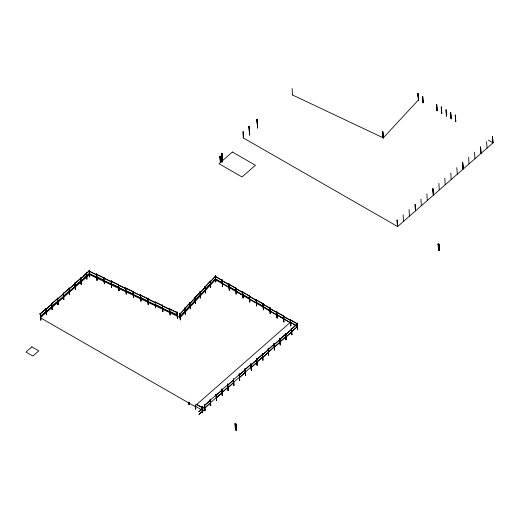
<?xml version="1.0" encoding="UTF-8"?>
<svg xmlns="http://www.w3.org/2000/svg" width="519" height="519" viewBox="0 0 519 519"><rect width="100%" height="100%" fill="white"/><g stroke="black" fill="none" stroke-linecap="round" stroke-linejoin="round"><path stroke-width="0.78" d="M179.749 313.444L180.34 319.899L180.009 313.398M185.497 314.3L184.822 307.955M189.863 302.493L190.447 308.948M199.971 291.659L200.555 298.114M195.176 297.076L195.358 303.511M205.141 286.365L205.628 292.937L205.29 286.436M184.803 308.546L189.954 302.882M215.249 275.537L215.826 281.992M194.904 297.627L200.055 292.048M210.675 287.474L210.338 280.974M194.962 297.737L200.062 292.132M215.729 282.102L215.398 275.602M200.003 292.885L205.2 287.247L200.049 292.82M210.111 282.051L215.255 276.387L222.223 280.39M184.978 311.121L190.175 305.483L185.03 311.147M195.079 300.203L200.23 294.623M195.092 300.287L200.237 294.708M179.957 316.934L185.101 311.27M190.103 306.041L195.254 300.462L190.11 306.126M210.403 284.01L205.206 289.647L210.351 283.984M200.178 295.46L205.375 289.823M210.286 284.626L215.482 278.988L222.443 283.017L215.482 278.988M215.489 279.073L210.279 284.542M185.251 314.339L184.92 307.845M190.298 308.883L189.967 302.382M200.405 298.049L200.075 291.548M210.519 287.403L210.24 281.084M383.041 137.911L382.62 131.528L383.184 137.996L418.405 99.972L417.97 93.582L418.535 100.05L417.97 93.582M89.274 271.229L96.742 274.849L89.313 271.19M96.858 280.318L96.528 273.818L97.105 280.279M96.573 274.434L104.027 277.963M96.742 276.925L104.209 280.545L96.774 276.887M96.91 277.341L89.489 273.766L96.949 277.386M103.832 277.282L104.41 283.744M103.956 278.132L111.384 281.785M103.923 278.249L111.416 281.752M104.131 280.708L111.591 284.328L104.137 280.792M111.066 280.863L111.65 287.325L111.319 280.824M111.248 281.33L118.669 284.905M111.501 287.254L111.17 280.753M118.364 284.328L118.955 290.789L118.624 284.289M118.54 285.106L126 288.726L118.572 285.067M118.845 287.396L111.384 283.861L118.877 287.357M125.682 287.805L126.266 294.26M126.169 291.217L118.715 287.682L126.214 291.263M132.987 291.269L133.571 297.724L133.24 291.23M133.286 291.756L125.864 288.188L133.292 291.84M133.214 292.002L140.643 295.661M133.461 294.331L126.007 290.796L133.467 294.416M133.389 294.584L140.857 298.204L133.396 294.669M140.435 294.63L140.909 301.202L140.338 294.74M140.636 295.577L133.182 292.041M147.779 298.276L148.064 304.595M147.934 298.782L140.467 295.162L147.967 298.743M148.103 301.273L140.649 297.737L148.11 301.357M148.213 304.666L147.883 298.166M155.194 301.63L155.525 308.13M162.246 305.133L162.83 311.595L162.499 305.094M162.551 305.71L155.084 302.09L162.577 305.587M162.473 305.873L169.901 309.532M162.752 308.163L155.298 304.627L162.726 308.286M162.648 308.448L170.076 312.107M162.655 308.533L170.115 312.068M169.583 308.61L170.167 315.065M169.726 309.026L177.193 312.646L169.732 309.11M169.934 309.408L162.441 305.912M177.368 315.221L169.94 311.569M170.018 314.994L169.687 308.5M176.888 312.075L177.472 318.53L177.141 312.036M177.362 315.137L169.901 311.601M492.499 136.542L493.044 142.835L397.632 226.55L243.353 137.95L243.177 131.541M248.99 126.24L249.6 134.998L248.841 126.377M256.873 119.325L257.216 119.292L257.638 127.934L256.886 119.318L257.645 127.94L257.028 119.182M292.074 88.438L292.534 95.009M221.898 153.202L222.424 160.955M40.047 313.463L40.443 313.521L40.761 320.009L40.326 313.625M45.841 308.396L46.418 314.864L46.1 308.37M51.641 303.31L52.211 309.778M57.434 298.23L58.011 304.698L57.693 298.204M63.234 293.144L63.805 299.612L63.487 293.118M69.027 288.064L69.598 294.533L69.287 288.045M74.814 282.972L75.391 289.44L75.073 282.952M81.048 284.282L80.73 277.795L81.295 284.263M86.407 272.812L86.984 279.28M89.106 270.444L89.683 276.912L89.365 270.425M40.184 313.547L40.761 320.009M69.131 288.46L63.227 293.735L69.183 288.57M83.306 276.037L89.262 270.866L83.351 276.056M219.855 156.213L220.432 162.674L220.114 156.187M74.859 283.588L80.763 278.314L74.807 283.478M80.627 278.833L86.582 273.584L80.679 278.859M243.353 137.95L243.035 131.463M292.392 94.932L383.301 137.892M46.178 311.478L40.261 316.661M69.358 291.062L63.402 296.31L69.364 291.146M83.481 278.612L89.437 273.442L83.527 278.632M40.216 316.635L46.172 311.394M51.809 306.476L57.765 301.228L51.855 306.502M75.034 286.164L80.938 280.896L74.983 286.053M51.997 306.742L46.035 311.906L51.945 306.632M63.59 296.576L57.635 301.74L63.539 296.466M290.77 322.922L215.391 279.747L180.145 317.589L89.495 274.603L40.339 317.732L194.619 406.325L290.03 322.61M249.412 134.895L249.594 134.992M257.456 127.836L257.8 127.804M40.482 319.853L40.878 319.905M52.075 309.694L51.757 303.206M86.842 279.196L86.524 272.709M40.742 319.827L40.164 313.359M222.32 161.857L222.664 161.824L222.32 161.857L221.749 153.339M418.431 100.154L418.113 93.667M222.223 280.474L215.288 276.355M422.518 96.365L423.095 102.833L422.777 96.346M383.184 137.996L382.866 131.502M221.918 279.884L222.495 286.352L222.177 279.864M222.314 283.199L229.288 287.286M228.749 283.809L229.327 290.277L229.009 283.783M229.067 284.659L222.093 280.656L229.074 284.743M436.511 104.403L437.089 110.871L436.771 104.377M236.087 290.776L229.119 286.773M441.176 107.083L441.753 113.551L441.435 107.057M236.145 294.202L235.827 287.708M242.717 292.502L235.788 288.467M242.892 295.084L235.963 291.042M441.617 113.473L441.429 107.063M445.964 109.658L446.418 116.23M446.1 109.736L446.535 116.126M236.009 294.117L235.71 287.811M242.522 291.548L242.976 298.12L242.412 291.652M242.6 292.048L249.561 296.057M242.607 292.132L249.574 296.135M249.749 298.71L242.775 294.623M450.628 112.338L451.082 118.909L450.518 112.441M249.224 295.577L249.801 302.045L249.483 295.551M455.176 115.121L455.747 121.589L455.435 115.095M249.626 298.886L256.607 302.973M256.068 299.495L256.646 305.963L256.328 299.469M256.224 299.924L263.198 304.011M256.23 300.008L263.23 303.887M256.399 302.499L263.412 306.554L256.444 302.551M262.886 303.42L263.464 309.888L263.029 303.492M263.282 306.729L270.224 310.849M270.159 313.729L269.841 307.235L270.405 313.703M270.036 308.189L263.068 304.192L270.042 308.28M269.971 308.5L276.945 312.587M270.107 311.199L277.081 315.195M276.582 311.685L277.159 318.153L276.841 311.66M276.744 312.198L283.744 316.077M276.899 312.535L269.925 308.533M276.919 314.774L283.919 318.66M283.406 315.61L283.841 321.994M283.711 316.201L276.737 312.114M283.796 318.919L290.776 323.006M283.887 318.776L276.912 314.689M397.061 220.082L397.496 226.466L397.197 220.153M403.568 221.334L403.114 214.769M409.387 216.034L409.069 209.546M415.025 204.324L415.479 210.889L415.161 204.402M421.292 205.589L420.974 199.101M427.241 200.366L426.923 193.879M432.95 188.592L433.41 195.163L432.84 188.695M439.223 189.857L438.905 183.369M445.172 184.634L444.854 178.147M451.128 179.412L450.81 172.924M456.759 167.702L457.33 174.17M462.714 162.479L463.169 169.051L462.604 162.583M468.981 163.751L468.663 157.257M474.502 152.138L474.937 158.529M480.568 146.812L481.029 153.384L480.594 146.987M486.524 141.59L487.088 148.058M432.969 188.767L433.268 195.079M462.734 162.655L463.032 168.967M189.026 404.638L188.877 402.244M290.672 325.919L290.355 319.425L290.919 325.893M492.473 136.367L492.914 142.757M290.556 320.47L283.582 316.382L290.595 320.431M195.319 406.15L202.293 410.237M195.559 409.05L195.345 405.858M201.943 406.383L202.514 412.845L202.196 406.358M204.791 410.782L204.473 404.288L205.037 410.756M210.266 399.202L210.727 405.774L210.156 399.306M215.943 394.232L216.52 400.7L216.202 394.206M221.736 389.14L222.307 395.608L221.989 389.114M227.53 384.06L228.107 390.528L227.666 384.131M233.329 378.974L233.9 385.442L233.466 379.052M239.123 373.894L239.694 380.362L239.382 373.875M244.916 368.814L245.493 375.276L245.176 368.788M210.286 399.383L210.727 405.774M250.729 363.955L251.306 370.423L250.988 363.929M256.529 358.869L257.1 365.337L256.782 358.85M262.322 353.789L262.893 360.257L262.582 353.77M268.109 348.697L268.686 355.165L268.368 348.677M273.909 343.623L274.48 350.091L274.162 343.597M279.702 338.537L280.279 345.005L279.962 338.511M285.495 333.458L286.073 339.926L285.755 333.438M291.295 328.371L291.866 334.839L291.555 328.352M297.484 329.714L297.166 323.227L297.737 329.695M221.918 389.763L227.828 384.65M210.331 400.013L216.293 394.849M239.46 374.433L233.556 379.7M297.393 323.798L291.516 329.014M222.106 390.022L216.151 395.27L222.061 389.996M239.376 374.965L245.234 369.664M256.756 359.596L262.659 354.328L256.704 359.485M274.246 344.155L268.291 349.404L274.207 344.214M196.545 404.45L202.151 407.538M204.609 405.462L210.474 400.246M239.33 374.939L245.24 369.749M256.892 359.745L250.937 364.993L256.84 359.719M291.659 329.254L285.703 334.496L291.613 329.228M280.065 339.491L274.11 344.661L280.02 339.387M198.842 411.697L204.765 406.598M198.848 411.788L204.804 406.539M210.506 402.588L216.462 397.418M233.686 382.25L239.635 377.008M245.279 372.091L251.19 366.901M297.569 326.38L291.691 331.589M210.643 402.738L204.784 408.038M222.281 392.598L216.378 397.872L222.236 392.572M268.466 351.979L274.421 346.731L268.511 352.005M280.104 341.839L286.014 336.565L280.052 341.729M204.733 408.012L210.649 402.822M257.067 362.327L251.112 367.569L257.022 362.301M268.615 352.219L262.705 357.409L268.608 352.135M291.834 331.829L285.878 337.071L291.788 331.803M199.017 414.279L204.94 409.173M199.024 414.363L204.979 409.115M222.171 395.523L221.853 389.036M438.03 243.852L438.607 250.32L438.289 243.833M235.451 430.024L235.133 423.53L235.697 429.998M236.151 424.172L236.664 430.491M439.197 244.3L439.599 250.781L439.165 244.397M215.262 276.471L210.104 281.966M205.329 289.881L200.23 295.486M205.725 292.826L205.05 286.475M195.034 297.861L189.883 303.524L195.04 297.951M189.954 302.966L184.796 308.461M185.108 311.361L179.95 316.85M103.722 277.393L104.313 283.848M96.566 274.35L104.066 277.931M111.209 281.285L118.708 284.866M488.385 140.156L493.05 142.835M220.549 162.57L219.972 156.109M235.749 288.506L242.762 292.554M297.439 323.914L290.381 319.834L297.432 323.83L291.522 329.098M229.08 286.812L236.093 290.861M242.736 294.656L249.736 298.633M235.924 291.081L242.937 295.129M263.243 306.768L270.256 310.816M297.614 326.49L290.562 322.409L297.608 326.406L291.697 331.68M279.923 339.179L285.839 333.989L279.929 339.264M280.195 341.963L274.285 347.237L280.202 342.047M268.433 349.559L262.53 354.834L268.44 349.644M251.008 364.241L245.098 369.515L251.014 364.325M251.423 370.319L250.846 363.851M86.712 276.134L80.854 281.434M86.718 276.218L80.847 281.35M245.409 372.24L239.544 377.456M245.416 372.324L239.551 377.54M74.944 283.724L69.04 288.992L74.95 283.809M75.119 286.3L69.215 291.568L75.125 286.384M233.641 379.824L227.776 385.04M233.647 379.914L227.783 385.124M233.822 382.406L227.951 387.615M233.822 382.49L227.958 387.699M63.357 293.89L57.492 299.106M63.363 293.975L57.499 299.191M51.77 304.056L45.86 309.33L51.777 304.14M216.637 400.597L216.066 394.129M210.467 400.162L204.557 405.345M46.535 314.761L45.957 308.292M196.539 404.372L202.157 407.629M235.457 430.017L235.133 423.53M89.495 274.603L89.644 276.737M492.362 136.471L492.791 142.861M455.293 115.017L455.747 121.589M450.764 112.415L451.193 118.806M441.299 106.979L441.753 113.551M436.635 104.3L437.089 110.871M438.146 243.748L438.607 250.32M422.635 96.262L423.095 102.833M397.178 219.978L397.632 226.55M382.73 131.424L383.165 137.814M297.166 323.227L297.627 329.799M291.412 328.268L291.866 334.839M290.355 319.425L290.815 325.997M285.619 333.354L286.073 339.926M283.523 315.507L283.977 322.078M279.819 338.433L280.279 345.005M276.698 311.582L277.159 318.153M274.026 343.52L274.48 350.091M269.841 307.235L270.295 313.807M268.226 348.593L268.686 355.165M263.01 303.317L263.464 309.888M249.172 126.344L249.743 134.862M262.439 353.686L262.893 360.257M256.185 299.392L256.646 305.963M256.646 358.765L257.1 365.337M249.347 295.473L249.801 302.045M242.665 291.633L243.087 298.016M245.039 368.711L245.493 375.276M239.24 373.79L239.694 380.362M222.08 153.313L222.547 160.28M221.386 161.474L221.023 156.654L221.373 162.337M228.866 283.705L229.327 290.277M233.446 378.87L233.9 385.442M236.184 424.081L236.586 430.562L236.113 424.146M222.035 279.78L222.495 286.352M227.646 383.956L228.107 390.528M205.187 286.54L205.628 292.937M204.473 404.288L204.927 410.86M195.073 297.186L195.507 303.576M202.06 406.28L202.514 412.845M195.54 405.034L195.806 409.024M195.404 404.956L195.695 409.128M189.124 402.219L189.279 404.612M189.007 402.316L189.169 404.716M188.987 402.141L189.15 404.541M179.853 313.333L180.34 319.899M176.992 311.964L177.472 318.53M162.35 305.023L162.83 311.595M140.584 294.701L141.006 301.091M133.091 291.159L133.571 297.724M125.793 287.695L126.227 294.085M118.475 284.217L118.955 290.789M96.528 273.818L97.008 280.39M89.19 270.172L89.683 276.912M80.73 277.795L81.185 284.367M74.931 282.868L75.391 289.44M69.144 287.961L69.598 294.533M63.35 293.04L63.805 299.612M57.551 298.127L58.011 304.698M184.926 308.695L179.782 314.28L184.926 308.695M210.221 281.428L205.024 287.072L210.176 281.408M147.831 298.938L155.259 302.59L147.824 298.944M155.466 305.049L147.98 301.623L155.46 305.055M45.951 308.786L40.086 314.086L45.996 308.811M57.544 298.626L51.634 303.816L57.544 298.626M232.356 152.009L218.992 163.732L242.042 176.966L255.406 165.243L232.356 152.009M31.86 346.867L25.95 352.057L32.918 356.053L38.834 350.87L31.86 346.867M228.944 284.198L235.918 288.285L228.905 284.237M249.451 296.31L256.425 300.397L249.412 296.343M227.997 387.142L222.138 392.442L228.049 387.168M262.789 356.877L256.931 362.171L262.835 356.903"/></g></svg>
